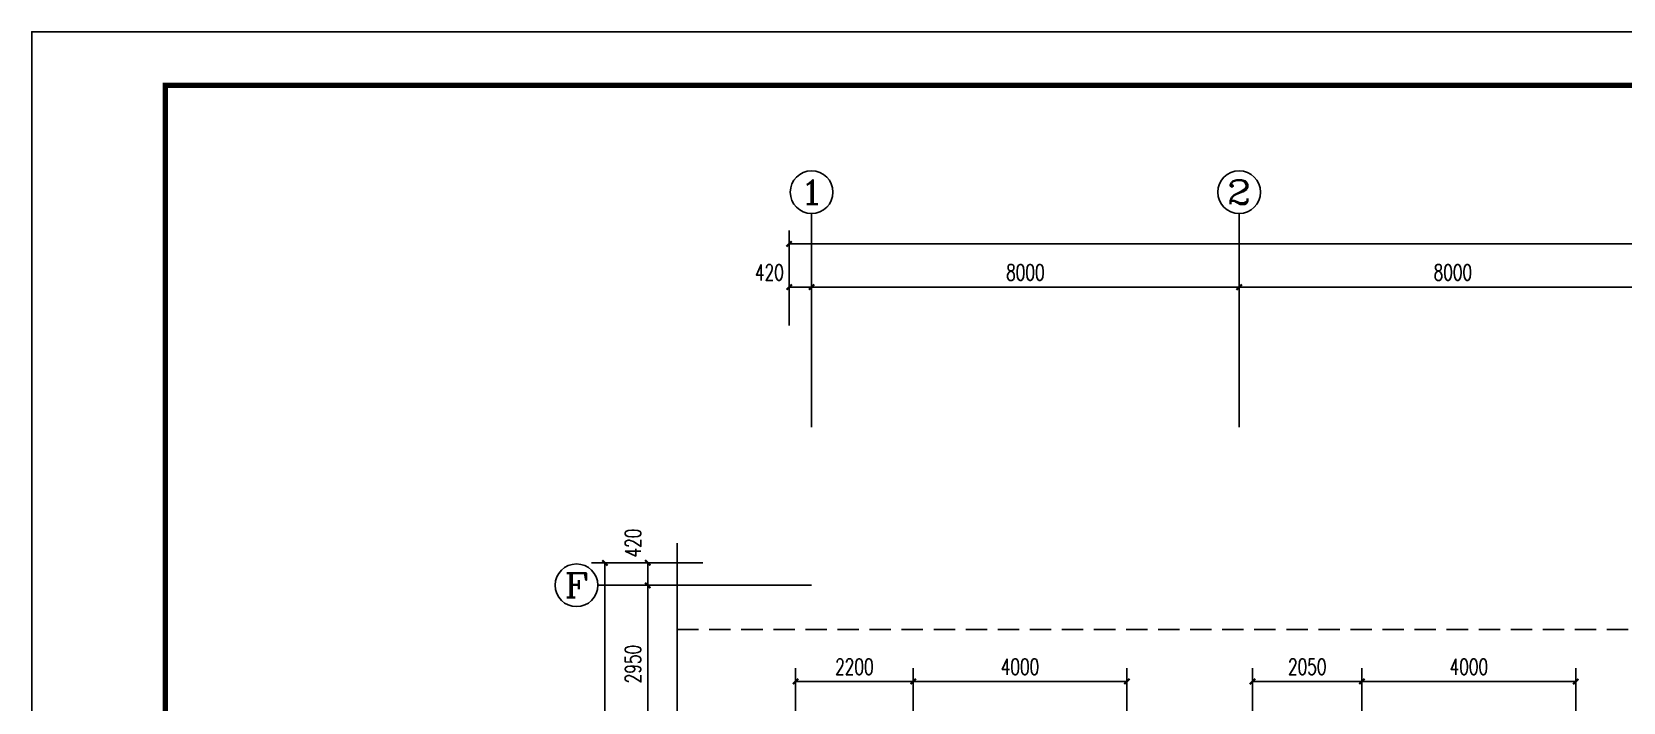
# Model space of a CAD drawing. Extents: x 1738143 to 1822243, y -608375 to -303375.
# Drawn here: x 1738143 to 1767924, y -500121 to -487575 of the extents above; entities that cross this region are included whole.
import ezdxf
from ezdxf.enums import TextEntityAlignment as Align

# ---------------------------------------------------------------- set-up
doc = ezdxf.new("R2010")
doc.units = 0
doc.header["$LTSCALE"] = 1000
doc.header["$MEASUREMENT"] = 0
doc.linetypes.add('_DASH', pattern=[0.6, 0.4, -0.2])
for name, color, linetype in [('AXIS', 3, 'Continuous'), ('AXIS_TEXT', 7, 'Continuous'), ('DIM_SYMB', 3, 'Continuous'), ('PUB_DIM', 3, 'Continuous'), ('TH_DIM', 3, 'Continuous'), ('TK', 4, 'Continuous')]:
    doc.layers.add(name, color=color, linetype=linetype)
doc.styles.add('_TCH_AXIS', font='COMPLEX', dxfattribs={"bigfont": 'GBCBIG'})
doc.styles.add('_TCH_DIM_T3', font='SIMPLEX', dxfattribs={"width": 0.705882, "bigfont": 'GBCBIG'})
doc.styles.add('COMPLEX', font='COMPLEX')
doc.styles.add('HZTXT1', font='romans.shx', dxfattribs={"width": 0.7, "bigfont": 'GBHZFS.SHX'})
doc.styles.get("Standard").update_dxf_attribs({"font": 'gbenor.shx', "bigfont": 'gbcbig.shx'})
doc.dimstyles.new('_TCH_ARCH&&100', dxfattribs={"dimtxt": 297.5, "dimasz": 100, "dimexe": 250, "dimexo": 300, "dimgap": 126.25, "dimtad": 1, "dimdec": 0, "dimzin": 0, "dimdsep": 46, "dimtxsty": '_TCH_DIM_T3', "dimblk": 'ARCHTICK', "dimcen": 0.09, "dimclrt": 7, "dimazin": 2, "dimtfac": 1, "dimtdec": 0, "dimtix": 1, "dimtmove": 2, "dimatfit": 3, "dimfxl": 30, "dimtolj": 1, "dimtzin": 0, "dimarcsym": 0})

# ---------------------------------------------------------------- blocks, each defined once
blk = doc.blocks.new('_ArchTick')
at = {"color": 0, "linetype": 'ByBlock', "const_width": 0.4}
blk.add_lwpolyline([(-0.5, -0.5), (0.5, 0.5)], dxfattribs=at)
blk = doc.blocks.new('*D35')
at = {"layer": 'Defpoints', "color": 0, "transparency": 16777216}
for p in [(-37568, 22926), (-36236, 22926), (-36236, 22506)]:
    blk.add_point(p, dxfattribs=at)
at = {"layer": 'PUB_DIM', "color": 0, "lineweight": -2, "transparency": 16777216}
for p, q in [((-36536, 22926), (-37818, 22926)), ((-37568, 22506), (-37568, 22926)), ((-36536, 22506), (-37818, 22506))]:
    blk.add_line(p, q, dxfattribs=at)
at = {"layer": 'PUB_DIM', "color": 0, "lineweight": -2, "transparency": 16777216, "xscale": 100, "yscale": 100, "zscale": 100}
for p, rotation in [((-37568, 22926), 90), ((-37568, 22506), 270)]:
    blk.add_blockref('_ArchTick', p, dxfattribs=dict(at, rotation=rotation))
at = {"layer": 'PUB_DIM', "color": 7, "transparency": 16777216, "insert": (-37843, 23296), "char_height": 297.5, "attachment_point": 5, "rotation": 90, "style": '_TCH_DIM_T3'}
blk.add_mtext('\\A1;420', dxfattribs=at)
blk = doc.blocks.new('*D36')
at = {"layer": 'Defpoints', "color": 0, "transparency": 16777216}
for p in [(-37568, 22506), (-36236, 22506), (-36236, 19556)]:
    blk.add_point(p, dxfattribs=at)
at = {"layer": 'PUB_DIM', "color": 0, "lineweight": -2, "transparency": 16777216}
for p, q in [((-36536, 22506), (-37818, 22506)), ((-37568, 19556), (-37568, 22506)), ((-36536, 19556), (-37818, 19556))]:
    blk.add_line(p, q, dxfattribs=at)
at = {"layer": 'PUB_DIM', "color": 0, "lineweight": -2, "transparency": 16777216, "xscale": 100, "yscale": 100, "zscale": 100}
for p, rotation in [((-37568, 22506), 90), ((-37568, 19556), 270)]:
    blk.add_blockref('_ArchTick', p, dxfattribs=dict(at, rotation=rotation))
at = {"layer": 'PUB_DIM', "color": 7, "transparency": 16777216, "insert": (-37843, 21031), "char_height": 297.5, "attachment_point": 5, "rotation": 90, "style": '_TCH_DIM_T3'}
blk.add_mtext('\\A1;2950', dxfattribs=at)
blk = doc.blocks.new('*D42')
at = {"layer": 'Defpoints', "color": 0, "transparency": 16777216}
for p in [(-38368, 22926), (-37177, 22926), (-37177, -7794)]:
    blk.add_point(p, dxfattribs=at)
at = {"layer": 'PUB_DIM', "color": 0, "lineweight": -2, "transparency": 16777216}
for p, q in [((-37477, 22926), (-38618, 22926)), ((-38368, -7794), (-38368, 22926)), ((-37477, -7794), (-38618, -7794))]:
    blk.add_line(p, q, dxfattribs=at)
at = {"layer": 'PUB_DIM', "color": 0, "lineweight": -2, "transparency": 16777216, "xscale": 100, "yscale": 100, "zscale": 100}
for p, rotation in [((-38368, 22926), 90), ((-38368, -7794), 270)]:
    blk.add_blockref('_ArchTick', p, dxfattribs=dict(at, rotation=rotation))
at = {"layer": 'PUB_DIM', "color": 7, "transparency": 16777216, "insert": (-38643, 7566), "char_height": 297.5, "attachment_point": 5, "rotation": 90, "style": '_TCH_DIM_T3'}
blk.add_mtext('\\A1;30720', dxfattribs=at)
blk = doc.blocks.new('*D53')
at = {"layer": 'Defpoints', "color": 0, "transparency": 16777216}
for p in [(-34501, 28087), (-34921, 27070), (-34501, 27070)]:
    blk.add_point(p, dxfattribs=at)
at = {"layer": 'PUB_DIM', "color": 0, "lineweight": -2, "transparency": 16777216}
for p, q in [((-34921, 27370), (-34921, 28337)), ((-34501, 27370), (-34501, 28337)), ((-34921, 28087), (-34501, 28087))]:
    blk.add_line(p, q, dxfattribs=at)
at = {"layer": 'PUB_DIM', "color": 0, "lineweight": -2, "transparency": 16777216, "xscale": 100, "yscale": 100, "zscale": 100, "rotation": 180}
blk.add_blockref('_ArchTick', (-34921, 28087), dxfattribs=at)
at = {"layer": 'PUB_DIM', "color": 0, "lineweight": -2, "transparency": 16777216, "xscale": 100, "yscale": 100, "zscale": 100}
blk.add_blockref('_ArchTick', (-34501, 28087), dxfattribs=at)
at = {"layer": 'PUB_DIM', "color": 7, "transparency": 16777216, "insert": (-35291, 28362), "char_height": 297.5, "attachment_point": 5, "style": '_TCH_DIM_T3'}
blk.add_mtext('\\A1;420', dxfattribs=at)
blk = doc.blocks.new('*D54')
at = {"layer": 'Defpoints', "color": 0, "transparency": 16777216}
for p in [(-26501, 28087), (-34501, 27070), (-26501, 27070)]:
    blk.add_point(p, dxfattribs=at)
at = {"layer": 'PUB_DIM', "color": 0, "lineweight": -2, "transparency": 16777216}
for p, q in [((-34501, 27370), (-34501, 28337)), ((-26501, 27370), (-26501, 28337)), ((-34501, 28087), (-26501, 28087))]:
    blk.add_line(p, q, dxfattribs=at)
at = {"layer": 'PUB_DIM', "color": 0, "lineweight": -2, "transparency": 16777216, "xscale": 100, "yscale": 100, "zscale": 100, "rotation": 180}
blk.add_blockref('_ArchTick', (-34501, 28087), dxfattribs=at)
at = {"layer": 'PUB_DIM', "color": 0, "lineweight": -2, "transparency": 16777216, "xscale": 100, "yscale": 100, "zscale": 100}
blk.add_blockref('_ArchTick', (-26501, 28087), dxfattribs=at)
at = {"layer": 'PUB_DIM', "color": 7, "transparency": 16777216, "insert": (-30501, 28362), "char_height": 297.5, "attachment_point": 5, "style": '_TCH_DIM_T3'}
blk.add_mtext('\\A1;8000', dxfattribs=at)
blk = doc.blocks.new('*D55')
at = {"layer": 'Defpoints', "color": 0, "transparency": 16777216}
for p in [(-18501, 28087), (-26501, 27070), (-18501, 27070)]:
    blk.add_point(p, dxfattribs=at)
at = {"layer": 'PUB_DIM', "color": 0, "lineweight": -2, "transparency": 16777216}
for p, q in [((-26501, 27370), (-26501, 28337)), ((-18501, 27370), (-18501, 28337)), ((-26501, 28087), (-18501, 28087))]:
    blk.add_line(p, q, dxfattribs=at)
at = {"layer": 'PUB_DIM', "color": 0, "lineweight": -2, "transparency": 16777216, "xscale": 100, "yscale": 100, "zscale": 100, "rotation": 180}
blk.add_blockref('_ArchTick', (-26501, 28087), dxfattribs=at)
at = {"layer": 'PUB_DIM', "color": 0, "lineweight": -2, "transparency": 16777216, "xscale": 100, "yscale": 100, "zscale": 100}
blk.add_blockref('_ArchTick', (-18501, 28087), dxfattribs=at)
at = {"layer": 'PUB_DIM', "color": 7, "transparency": 16777216, "insert": (-22501, 28362), "char_height": 297.5, "attachment_point": 5, "style": '_TCH_DIM_T3'}
blk.add_mtext('\\A1;8000', dxfattribs=at)
blk = doc.blocks.new('*D62')
at = {"layer": 'Defpoints', "color": 0, "transparency": 16777216}
for p in [(21919, 28894), (-34921, 27851), (21919, 27851)]:
    blk.add_point(p, dxfattribs=at)
at = {"layer": 'PUB_DIM', "color": 0, "lineweight": -2, "transparency": 16777216}
for p, q in [((-34921, 28151), (-34921, 29144)), ((-34921, 28894), (21919, 28894)), ((21919, 28151), (21919, 29144))]:
    blk.add_line(p, q, dxfattribs=at)
at = {"layer": 'PUB_DIM', "color": 0, "lineweight": -2, "transparency": 16777216, "xscale": 100, "yscale": 100, "zscale": 100, "rotation": 180}
blk.add_blockref('_ArchTick', (-34921, 28894), dxfattribs=at)
at = {"layer": 'PUB_DIM', "color": 0, "lineweight": -2, "transparency": 16777216, "xscale": 100, "yscale": 100, "zscale": 100}
blk.add_blockref('_ArchTick', (21919, 28894), dxfattribs=at)
at = {"layer": 'PUB_DIM', "color": 7, "transparency": 16777216, "insert": (-6501, 29169), "char_height": 297.5, "attachment_point": 5, "style": '_TCH_DIM_T3'}
blk.add_mtext('\\A1;56840', dxfattribs=at)
blk = doc.blocks.new('*D182')
at = {"layer": 'Defpoints', "color": 0, "transparency": 16777216}
for p in [(-37568, 22926), (-36236, 22926), (-36236, 22506)]:
    blk.add_point(p, dxfattribs=at)
at = {"layer": 'PUB_DIM', "color": 0, "lineweight": -2, "transparency": 16777216}
for p, q in [((-36536, 22926), (-37818, 22926)), ((-37568, 22506), (-37568, 22926)), ((-36536, 22506), (-37818, 22506))]:
    blk.add_line(p, q, dxfattribs=at)
at = {"layer": 'PUB_DIM', "color": 0, "lineweight": -2, "transparency": 16777216, "xscale": 100, "yscale": 100, "zscale": 100}
for p, rotation in [((-37568, 22926), 90), ((-37568, 22506), 270)]:
    blk.add_blockref('_ArchTick', p, dxfattribs=dict(at, rotation=rotation))
at = {"layer": 'PUB_DIM', "color": 7, "transparency": 16777216, "insert": (-37843, 23296), "char_height": 297.5, "attachment_point": 5, "rotation": 90, "style": '_TCH_DIM_T3'}
blk.add_mtext('\\A1;420', dxfattribs=at)
blk = doc.blocks.new('*D183')
at = {"layer": 'Defpoints', "color": 0, "transparency": 16777216}
for p in [(-37568, 22506), (-36236, 22506), (-36236, 19556)]:
    blk.add_point(p, dxfattribs=at)
at = {"layer": 'PUB_DIM', "color": 0, "lineweight": -2, "transparency": 16777216}
for p, q in [((-36536, 22506), (-37818, 22506)), ((-37568, 19556), (-37568, 22506)), ((-36536, 19556), (-37818, 19556))]:
    blk.add_line(p, q, dxfattribs=at)
at = {"layer": 'PUB_DIM', "color": 0, "lineweight": -2, "transparency": 16777216, "xscale": 100, "yscale": 100, "zscale": 100}
for p, rotation in [((-37568, 22506), 90), ((-37568, 19556), 270)]:
    blk.add_blockref('_ArchTick', p, dxfattribs=dict(at, rotation=rotation))
at = {"layer": 'PUB_DIM', "color": 7, "transparency": 16777216, "insert": (-37843, 21031), "char_height": 297.5, "attachment_point": 5, "rotation": 90, "style": '_TCH_DIM_T3'}
blk.add_mtext('\\A1;2950', dxfattribs=at)
blk = doc.blocks.new('*D189')
at = {"layer": 'Defpoints', "color": 0, "transparency": 16777216}
for p in [(-38368, 22926), (-37177, 22926), (-37177, -7794)]:
    blk.add_point(p, dxfattribs=at)
at = {"layer": 'PUB_DIM', "color": 0, "lineweight": -2, "transparency": 16777216}
for p, q in [((-37477, 22926), (-38618, 22926)), ((-38368, -7794), (-38368, 22926)), ((-37477, -7794), (-38618, -7794))]:
    blk.add_line(p, q, dxfattribs=at)
at = {"layer": 'PUB_DIM', "color": 0, "lineweight": -2, "transparency": 16777216, "xscale": 100, "yscale": 100, "zscale": 100}
for p, rotation in [((-38368, 22926), 90), ((-38368, -7794), 270)]:
    blk.add_blockref('_ArchTick', p, dxfattribs=dict(at, rotation=rotation))
at = {"layer": 'PUB_DIM', "color": 7, "transparency": 16777216, "insert": (-38643, 7566), "char_height": 297.5, "attachment_point": 5, "rotation": 90, "style": '_TCH_DIM_T3'}
blk.add_mtext('\\A1;30720', dxfattribs=at)
blk = doc.blocks.new('*D200')
at = {"layer": 'Defpoints', "color": 0, "transparency": 16777216}
for p in [(-34501, 28087), (-34921, 27070), (-34501, 27070)]:
    blk.add_point(p, dxfattribs=at)
at = {"layer": 'PUB_DIM', "color": 0, "lineweight": -2, "transparency": 16777216}
for p, q in [((-34921, 27370), (-34921, 28337)), ((-34501, 27370), (-34501, 28337)), ((-34921, 28087), (-34501, 28087))]:
    blk.add_line(p, q, dxfattribs=at)
at = {"layer": 'PUB_DIM', "color": 0, "lineweight": -2, "transparency": 16777216, "xscale": 100, "yscale": 100, "zscale": 100, "rotation": 180}
blk.add_blockref('_ArchTick', (-34921, 28087), dxfattribs=at)
at = {"layer": 'PUB_DIM', "color": 0, "lineweight": -2, "transparency": 16777216, "xscale": 100, "yscale": 100, "zscale": 100}
blk.add_blockref('_ArchTick', (-34501, 28087), dxfattribs=at)
at = {"layer": 'PUB_DIM', "color": 7, "transparency": 16777216, "insert": (-35291, 28362), "char_height": 297.5, "attachment_point": 5, "style": '_TCH_DIM_T3'}
blk.add_mtext('\\A1;420', dxfattribs=at)
blk = doc.blocks.new('*D201')
at = {"layer": 'Defpoints', "color": 0, "transparency": 16777216}
for p in [(-26501, 28087), (-34501, 27070), (-26501, 27070)]:
    blk.add_point(p, dxfattribs=at)
at = {"layer": 'PUB_DIM', "color": 0, "lineweight": -2, "transparency": 16777216}
for p, q in [((-34501, 27370), (-34501, 28337)), ((-26501, 27370), (-26501, 28337)), ((-34501, 28087), (-26501, 28087))]:
    blk.add_line(p, q, dxfattribs=at)
at = {"layer": 'PUB_DIM', "color": 0, "lineweight": -2, "transparency": 16777216, "xscale": 100, "yscale": 100, "zscale": 100, "rotation": 180}
blk.add_blockref('_ArchTick', (-34501, 28087), dxfattribs=at)
at = {"layer": 'PUB_DIM', "color": 0, "lineweight": -2, "transparency": 16777216, "xscale": 100, "yscale": 100, "zscale": 100}
blk.add_blockref('_ArchTick', (-26501, 28087), dxfattribs=at)
at = {"layer": 'PUB_DIM', "color": 7, "transparency": 16777216, "insert": (-30501, 28362), "char_height": 297.5, "attachment_point": 5, "style": '_TCH_DIM_T3'}
blk.add_mtext('\\A1;8000', dxfattribs=at)
blk = doc.blocks.new('*D202')
at = {"layer": 'Defpoints', "color": 0, "transparency": 16777216}
for p in [(-18501, 28087), (-26501, 27070), (-18501, 27070)]:
    blk.add_point(p, dxfattribs=at)
at = {"layer": 'PUB_DIM', "color": 0, "lineweight": -2, "transparency": 16777216}
for p, q in [((-26501, 27370), (-26501, 28337)), ((-18501, 27370), (-18501, 28337)), ((-26501, 28087), (-18501, 28087))]:
    blk.add_line(p, q, dxfattribs=at)
at = {"layer": 'PUB_DIM', "color": 0, "lineweight": -2, "transparency": 16777216, "xscale": 100, "yscale": 100, "zscale": 100, "rotation": 180}
blk.add_blockref('_ArchTick', (-26501, 28087), dxfattribs=at)
at = {"layer": 'PUB_DIM', "color": 0, "lineweight": -2, "transparency": 16777216, "xscale": 100, "yscale": 100, "zscale": 100}
blk.add_blockref('_ArchTick', (-18501, 28087), dxfattribs=at)
at = {"layer": 'PUB_DIM', "color": 7, "transparency": 16777216, "insert": (-22501, 28362), "char_height": 297.5, "attachment_point": 5, "style": '_TCH_DIM_T3'}
blk.add_mtext('\\A1;8000', dxfattribs=at)
blk = doc.blocks.new('*D209')
at = {"layer": 'Defpoints', "color": 0, "transparency": 16777216}
for p in [(21919, 28894), (-34921, 27851), (21919, 27851)]:
    blk.add_point(p, dxfattribs=at)
at = {"layer": 'PUB_DIM', "color": 0, "lineweight": -2, "transparency": 16777216}
for p, q in [((-34921, 28151), (-34921, 29144)), ((-34921, 28894), (21919, 28894)), ((21919, 28151), (21919, 29144))]:
    blk.add_line(p, q, dxfattribs=at)
at = {"layer": 'PUB_DIM', "color": 0, "lineweight": -2, "transparency": 16777216, "xscale": 100, "yscale": 100, "zscale": 100, "rotation": 180}
blk.add_blockref('_ArchTick', (-34921, 28894), dxfattribs=at)
at = {"layer": 'PUB_DIM', "color": 0, "lineweight": -2, "transparency": 16777216, "xscale": 100, "yscale": 100, "zscale": 100}
blk.add_blockref('_ArchTick', (21919, 28894), dxfattribs=at)
at = {"layer": 'PUB_DIM', "color": 7, "transparency": 16777216, "insert": (-6501, 29169), "char_height": 297.5, "attachment_point": 5, "style": '_TCH_DIM_T3'}
blk.add_mtext('\\A1;56840', dxfattribs=at)
blk = doc.blocks.new('*D329')
at = {"layer": 'Defpoints', "color": 0, "transparency": 16777216}
for p in [(-37568, 22926), (-36236, 22926), (-36236, 22506)]:
    blk.add_point(p, dxfattribs=at)
at = {"layer": 'PUB_DIM', "color": 0, "lineweight": -2, "transparency": 16777216}
for p, q in [((-36536, 22926), (-37818, 22926)), ((-37568, 22506), (-37568, 22926)), ((-36536, 22506), (-37818, 22506))]:
    blk.add_line(p, q, dxfattribs=at)
at = {"layer": 'PUB_DIM', "color": 0, "lineweight": -2, "transparency": 16777216, "xscale": 100, "yscale": 100, "zscale": 100}
for p, rotation in [((-37568, 22926), 90), ((-37568, 22506), 270)]:
    blk.add_blockref('_ArchTick', p, dxfattribs=dict(at, rotation=rotation))
at = {"layer": 'PUB_DIM', "color": 7, "transparency": 16777216, "insert": (-37843, 23296), "char_height": 297.5, "attachment_point": 5, "rotation": 90, "style": '_TCH_DIM_T3'}
blk.add_mtext('\\A1;420', dxfattribs=at)
blk = doc.blocks.new('*D330')
at = {"layer": 'Defpoints', "color": 0, "transparency": 16777216}
for p in [(-37568, 22506), (-36236, 22506), (-36236, 19556)]:
    blk.add_point(p, dxfattribs=at)
at = {"layer": 'PUB_DIM', "color": 0, "lineweight": -2, "transparency": 16777216}
for p, q in [((-36536, 22506), (-37818, 22506)), ((-37568, 19556), (-37568, 22506)), ((-36536, 19556), (-37818, 19556))]:
    blk.add_line(p, q, dxfattribs=at)
at = {"layer": 'PUB_DIM', "color": 0, "lineweight": -2, "transparency": 16777216, "xscale": 100, "yscale": 100, "zscale": 100}
for p, rotation in [((-37568, 22506), 90), ((-37568, 19556), 270)]:
    blk.add_blockref('_ArchTick', p, dxfattribs=dict(at, rotation=rotation))
at = {"layer": 'PUB_DIM', "color": 7, "transparency": 16777216, "insert": (-37843, 21031), "char_height": 297.5, "attachment_point": 5, "rotation": 90, "style": '_TCH_DIM_T3'}
blk.add_mtext('\\A1;2950', dxfattribs=at)
blk = doc.blocks.new('*D336')
at = {"layer": 'Defpoints', "color": 0, "transparency": 16777216}
for p in [(-38368, 22926), (-37177, 22926), (-37177, -7794)]:
    blk.add_point(p, dxfattribs=at)
at = {"layer": 'PUB_DIM', "color": 0, "lineweight": -2, "transparency": 16777216}
for p, q in [((-37477, 22926), (-38618, 22926)), ((-38368, -7794), (-38368, 22926)), ((-37477, -7794), (-38618, -7794))]:
    blk.add_line(p, q, dxfattribs=at)
at = {"layer": 'PUB_DIM', "color": 0, "lineweight": -2, "transparency": 16777216, "xscale": 100, "yscale": 100, "zscale": 100}
for p, rotation in [((-38368, 22926), 90), ((-38368, -7794), 270)]:
    blk.add_blockref('_ArchTick', p, dxfattribs=dict(at, rotation=rotation))
at = {"layer": 'PUB_DIM', "color": 7, "transparency": 16777216, "insert": (-38643, 7566), "char_height": 297.5, "attachment_point": 5, "rotation": 90, "style": '_TCH_DIM_T3'}
blk.add_mtext('\\A1;30720', dxfattribs=at)
blk = doc.blocks.new('*D347')
at = {"layer": 'Defpoints', "color": 0, "transparency": 16777216}
for p in [(-34501, 28087), (-34921, 27070), (-34501, 27070)]:
    blk.add_point(p, dxfattribs=at)
at = {"layer": 'PUB_DIM', "color": 0, "lineweight": -2, "transparency": 16777216}
for p, q in [((-34921, 27370), (-34921, 28337)), ((-34501, 27370), (-34501, 28337)), ((-34921, 28087), (-34501, 28087))]:
    blk.add_line(p, q, dxfattribs=at)
at = {"layer": 'PUB_DIM', "color": 0, "lineweight": -2, "transparency": 16777216, "xscale": 100, "yscale": 100, "zscale": 100, "rotation": 180}
blk.add_blockref('_ArchTick', (-34921, 28087), dxfattribs=at)
at = {"layer": 'PUB_DIM', "color": 0, "lineweight": -2, "transparency": 16777216, "xscale": 100, "yscale": 100, "zscale": 100}
blk.add_blockref('_ArchTick', (-34501, 28087), dxfattribs=at)
at = {"layer": 'PUB_DIM', "color": 7, "transparency": 16777216, "insert": (-35291, 28362), "char_height": 297.5, "attachment_point": 5, "style": '_TCH_DIM_T3'}
blk.add_mtext('\\A1;420', dxfattribs=at)
blk = doc.blocks.new('*D348')
at = {"layer": 'Defpoints', "color": 0, "transparency": 16777216}
for p in [(-26501, 28087), (-34501, 27070), (-26501, 27070)]:
    blk.add_point(p, dxfattribs=at)
at = {"layer": 'PUB_DIM', "color": 0, "lineweight": -2, "transparency": 16777216}
for p, q in [((-34501, 27370), (-34501, 28337)), ((-26501, 27370), (-26501, 28337)), ((-34501, 28087), (-26501, 28087))]:
    blk.add_line(p, q, dxfattribs=at)
at = {"layer": 'PUB_DIM', "color": 0, "lineweight": -2, "transparency": 16777216, "xscale": 100, "yscale": 100, "zscale": 100, "rotation": 180}
blk.add_blockref('_ArchTick', (-34501, 28087), dxfattribs=at)
at = {"layer": 'PUB_DIM', "color": 0, "lineweight": -2, "transparency": 16777216, "xscale": 100, "yscale": 100, "zscale": 100}
blk.add_blockref('_ArchTick', (-26501, 28087), dxfattribs=at)
at = {"layer": 'PUB_DIM', "color": 7, "transparency": 16777216, "insert": (-30501, 28362), "char_height": 297.5, "attachment_point": 5, "style": '_TCH_DIM_T3'}
blk.add_mtext('\\A1;8000', dxfattribs=at)
blk = doc.blocks.new('*D349')
at = {"layer": 'Defpoints', "color": 0, "transparency": 16777216}
for p in [(-18501, 28087), (-26501, 27070), (-18501, 27070)]:
    blk.add_point(p, dxfattribs=at)
at = {"layer": 'PUB_DIM', "color": 0, "lineweight": -2, "transparency": 16777216}
for p, q in [((-26501, 27370), (-26501, 28337)), ((-18501, 27370), (-18501, 28337)), ((-26501, 28087), (-18501, 28087))]:
    blk.add_line(p, q, dxfattribs=at)
at = {"layer": 'PUB_DIM', "color": 0, "lineweight": -2, "transparency": 16777216, "xscale": 100, "yscale": 100, "zscale": 100, "rotation": 180}
blk.add_blockref('_ArchTick', (-26501, 28087), dxfattribs=at)
at = {"layer": 'PUB_DIM', "color": 0, "lineweight": -2, "transparency": 16777216, "xscale": 100, "yscale": 100, "zscale": 100}
blk.add_blockref('_ArchTick', (-18501, 28087), dxfattribs=at)
at = {"layer": 'PUB_DIM', "color": 7, "transparency": 16777216, "insert": (-22501, 28362), "char_height": 297.5, "attachment_point": 5, "style": '_TCH_DIM_T3'}
blk.add_mtext('\\A1;8000', dxfattribs=at)
blk = doc.blocks.new('*D356')
at = {"layer": 'Defpoints', "color": 0, "transparency": 16777216}
for p in [(21919, 28894), (-34921, 27851), (21919, 27851)]:
    blk.add_point(p, dxfattribs=at)
at = {"layer": 'PUB_DIM', "color": 0, "lineweight": -2, "transparency": 16777216}
for p, q in [((-34921, 28151), (-34921, 29144)), ((-34921, 28894), (21919, 28894)), ((21919, 28151), (21919, 29144))]:
    blk.add_line(p, q, dxfattribs=at)
at = {"layer": 'PUB_DIM', "color": 0, "lineweight": -2, "transparency": 16777216, "xscale": 100, "yscale": 100, "zscale": 100, "rotation": 180}
blk.add_blockref('_ArchTick', (-34921, 28894), dxfattribs=at)
at = {"layer": 'PUB_DIM', "color": 0, "lineweight": -2, "transparency": 16777216, "xscale": 100, "yscale": 100, "zscale": 100}
blk.add_blockref('_ArchTick', (21919, 28894), dxfattribs=at)
at = {"layer": 'PUB_DIM', "color": 7, "transparency": 16777216, "insert": (-6501, 29169), "char_height": 297.5, "attachment_point": 5, "style": '_TCH_DIM_T3'}
blk.add_mtext('\\A1;56840', dxfattribs=at)
blk = doc.blocks.new('*D563')
at = {"layer": 'Defpoints', "color": 0, "transparency": 16777216}
for p in [(-37568, 22926), (-36236, 22926), (-36236, 22506)]:
    blk.add_point(p, dxfattribs=at)
at = {"layer": 'PUB_DIM', "color": 0, "lineweight": -2, "transparency": 16777216}
for p, q in [((-36536, 22926), (-37818, 22926)), ((-37568, 22506), (-37568, 22926)), ((-36536, 22506), (-37818, 22506))]:
    blk.add_line(p, q, dxfattribs=at)
at = {"layer": 'PUB_DIM', "color": 0, "lineweight": -2, "transparency": 16777216, "xscale": 100, "yscale": 100, "zscale": 100}
for p, rotation in [((-37568, 22926), 90), ((-37568, 22506), 270)]:
    blk.add_blockref('_ArchTick', p, dxfattribs=dict(at, rotation=rotation))
at = {"layer": 'PUB_DIM', "color": 7, "transparency": 16777216, "insert": (-37843, 23296), "char_height": 297.5, "attachment_point": 5, "rotation": 90, "style": '_TCH_DIM_T3'}
blk.add_mtext('\\A1;420', dxfattribs=at)
blk = doc.blocks.new('*D564')
at = {"layer": 'Defpoints', "color": 0, "transparency": 16777216}
for p in [(-37568, 22506), (-36236, 22506), (-36236, 19556)]:
    blk.add_point(p, dxfattribs=at)
at = {"layer": 'PUB_DIM', "color": 0, "lineweight": -2, "transparency": 16777216}
for p, q in [((-36536, 22506), (-37818, 22506)), ((-37568, 19556), (-37568, 22506)), ((-36536, 19556), (-37818, 19556))]:
    blk.add_line(p, q, dxfattribs=at)
at = {"layer": 'PUB_DIM', "color": 0, "lineweight": -2, "transparency": 16777216, "xscale": 100, "yscale": 100, "zscale": 100}
for p, rotation in [((-37568, 22506), 90), ((-37568, 19556), 270)]:
    blk.add_blockref('_ArchTick', p, dxfattribs=dict(at, rotation=rotation))
at = {"layer": 'PUB_DIM', "color": 7, "transparency": 16777216, "insert": (-37843, 21031), "char_height": 297.5, "attachment_point": 5, "rotation": 90, "style": '_TCH_DIM_T3'}
blk.add_mtext('\\A1;2950', dxfattribs=at)
blk = doc.blocks.new('*D570')
at = {"layer": 'Defpoints', "color": 0, "transparency": 16777216}
for p in [(-38368, 22926), (-37177, 22926), (-37177, -7794)]:
    blk.add_point(p, dxfattribs=at)
at = {"layer": 'PUB_DIM', "color": 0, "lineweight": -2, "transparency": 16777216}
for p, q in [((-37477, 22926), (-38618, 22926)), ((-38368, -7794), (-38368, 22926)), ((-37477, -7794), (-38618, -7794))]:
    blk.add_line(p, q, dxfattribs=at)
at = {"layer": 'PUB_DIM', "color": 0, "lineweight": -2, "transparency": 16777216, "xscale": 100, "yscale": 100, "zscale": 100}
for p, rotation in [((-38368, 22926), 90), ((-38368, -7794), 270)]:
    blk.add_blockref('_ArchTick', p, dxfattribs=dict(at, rotation=rotation))
at = {"layer": 'PUB_DIM', "color": 7, "transparency": 16777216, "insert": (-38643, 7566), "char_height": 297.5, "attachment_point": 5, "rotation": 90, "style": '_TCH_DIM_T3'}
blk.add_mtext('\\A1;30720', dxfattribs=at)
blk = doc.blocks.new('*D581')
at = {"layer": 'Defpoints', "color": 0, "transparency": 16777216}
for p in [(-34501, 28087), (-34921, 27070), (-34501, 27070)]:
    blk.add_point(p, dxfattribs=at)
at = {"layer": 'PUB_DIM', "color": 0, "lineweight": -2, "transparency": 16777216}
for p, q in [((-34921, 27370), (-34921, 28337)), ((-34501, 27370), (-34501, 28337)), ((-34921, 28087), (-34501, 28087))]:
    blk.add_line(p, q, dxfattribs=at)
at = {"layer": 'PUB_DIM', "color": 0, "lineweight": -2, "transparency": 16777216, "xscale": 100, "yscale": 100, "zscale": 100, "rotation": 180}
blk.add_blockref('_ArchTick', (-34921, 28087), dxfattribs=at)
at = {"layer": 'PUB_DIM', "color": 0, "lineweight": -2, "transparency": 16777216, "xscale": 100, "yscale": 100, "zscale": 100}
blk.add_blockref('_ArchTick', (-34501, 28087), dxfattribs=at)
at = {"layer": 'PUB_DIM', "color": 7, "transparency": 16777216, "insert": (-35291, 28362), "char_height": 297.5, "attachment_point": 5, "style": '_TCH_DIM_T3'}
blk.add_mtext('\\A1;420', dxfattribs=at)
blk = doc.blocks.new('*D582')
at = {"layer": 'Defpoints', "color": 0, "transparency": 16777216}
for p in [(-26501, 28087), (-34501, 27070), (-26501, 27070)]:
    blk.add_point(p, dxfattribs=at)
at = {"layer": 'PUB_DIM', "color": 0, "lineweight": -2, "transparency": 16777216}
for p, q in [((-34501, 27370), (-34501, 28337)), ((-26501, 27370), (-26501, 28337)), ((-34501, 28087), (-26501, 28087))]:
    blk.add_line(p, q, dxfattribs=at)
at = {"layer": 'PUB_DIM', "color": 0, "lineweight": -2, "transparency": 16777216, "xscale": 100, "yscale": 100, "zscale": 100, "rotation": 180}
blk.add_blockref('_ArchTick', (-34501, 28087), dxfattribs=at)
at = {"layer": 'PUB_DIM', "color": 0, "lineweight": -2, "transparency": 16777216, "xscale": 100, "yscale": 100, "zscale": 100}
blk.add_blockref('_ArchTick', (-26501, 28087), dxfattribs=at)
at = {"layer": 'PUB_DIM', "color": 7, "transparency": 16777216, "insert": (-30501, 28362), "char_height": 297.5, "attachment_point": 5, "style": '_TCH_DIM_T3'}
blk.add_mtext('\\A1;8000', dxfattribs=at)
blk = doc.blocks.new('*D583')
at = {"layer": 'Defpoints', "color": 0, "transparency": 16777216}
for p in [(-18501, 28087), (-26501, 27070), (-18501, 27070)]:
    blk.add_point(p, dxfattribs=at)
at = {"layer": 'PUB_DIM', "color": 0, "lineweight": -2, "transparency": 16777216}
for p, q in [((-26501, 27370), (-26501, 28337)), ((-18501, 27370), (-18501, 28337)), ((-26501, 28087), (-18501, 28087))]:
    blk.add_line(p, q, dxfattribs=at)
at = {"layer": 'PUB_DIM', "color": 0, "lineweight": -2, "transparency": 16777216, "xscale": 100, "yscale": 100, "zscale": 100, "rotation": 180}
blk.add_blockref('_ArchTick', (-26501, 28087), dxfattribs=at)
at = {"layer": 'PUB_DIM', "color": 0, "lineweight": -2, "transparency": 16777216, "xscale": 100, "yscale": 100, "zscale": 100}
blk.add_blockref('_ArchTick', (-18501, 28087), dxfattribs=at)
at = {"layer": 'PUB_DIM', "color": 7, "transparency": 16777216, "insert": (-22501, 28362), "char_height": 297.5, "attachment_point": 5, "style": '_TCH_DIM_T3'}
blk.add_mtext('\\A1;8000', dxfattribs=at)
blk = doc.blocks.new('*D590')
at = {"layer": 'Defpoints', "color": 0, "transparency": 16777216}
for p in [(21919, 28894), (-34921, 27851), (21919, 27851)]:
    blk.add_point(p, dxfattribs=at)
at = {"layer": 'PUB_DIM', "color": 0, "lineweight": -2, "transparency": 16777216}
for p, q in [((-34921, 28151), (-34921, 29144)), ((-34921, 28894), (21919, 28894)), ((21919, 28151), (21919, 29144))]:
    blk.add_line(p, q, dxfattribs=at)
at = {"layer": 'PUB_DIM', "color": 0, "lineweight": -2, "transparency": 16777216, "xscale": 100, "yscale": 100, "zscale": 100, "rotation": 180}
blk.add_blockref('_ArchTick', (-34921, 28894), dxfattribs=at)
at = {"layer": 'PUB_DIM', "color": 0, "lineweight": -2, "transparency": 16777216, "xscale": 100, "yscale": 100, "zscale": 100}
blk.add_blockref('_ArchTick', (21919, 28894), dxfattribs=at)
at = {"layer": 'PUB_DIM', "color": 7, "transparency": 16777216, "insert": (-6501, 29169), "char_height": 297.5, "attachment_point": 5, "style": '_TCH_DIM_T3'}
blk.add_mtext('\\A1;56840', dxfattribs=at)
blk = doc.blocks.new('_AXISO')
blk.add_circle((0, 0), 0.5)
at = {"layer": 'AXIS_TEXT', "style": 'COMPLEX', "width": 1.041667}
blk.add_attdef('A', text='', height=0.56, dxfattribs=at).set_placement((-0.25, -0.28), (0.25, -0.28), align=Align.FIT)
blk = doc.blocks.new('*D723')
at = {"layer": 'Defpoints', "color": 0, "transparency": 16777216}
for p in [(1767036, -499733), (1763036, -501759), (1767036, -501759)]:
    blk.add_point(p, dxfattribs=at)
at = {"layer": 'TH_DIM', "color": 0, "lineweight": -2, "transparency": 16777216}
for p, q in [((1763036, -501459), (1763036, -499483)), ((1767036, -501459), (1767036, -499483)), ((1763036, -499733), (1767036, -499733))]:
    blk.add_line(p, q, dxfattribs=at)
at = {"layer": 'TH_DIM', "color": 0, "lineweight": -2, "transparency": 16777216, "xscale": 100, "yscale": 100, "zscale": 100, "rotation": 180}
blk.add_blockref('_ArchTick', (1763036, -499733), dxfattribs=at)
at = {"layer": 'TH_DIM', "color": 0, "lineweight": -2, "transparency": 16777216, "xscale": 100, "yscale": 100, "zscale": 100}
blk.add_blockref('_ArchTick', (1767036, -499733), dxfattribs=at)
at = {"layer": 'TH_DIM', "color": 7, "transparency": 16777216, "insert": (1765036, -499458), "char_height": 297.5, "attachment_point": 5, "style": '_TCH_DIM_T3'}
blk.add_mtext('\\A1;4000', dxfattribs=at)
blk = doc.blocks.new('*D724')
at = {"layer": 'Defpoints', "color": 0, "transparency": 16777216}
for p in [(1763036, -499733), (1760986, -501759), (1763036, -501759)]:
    blk.add_point(p, dxfattribs=at)
at = {"layer": 'TH_DIM', "color": 0, "lineweight": -2, "transparency": 16777216}
for p, q in [((1760986, -501459), (1760986, -499483)), ((1763036, -501459), (1763036, -499483)), ((1760986, -499733), (1763036, -499733))]:
    blk.add_line(p, q, dxfattribs=at)
at = {"layer": 'TH_DIM', "color": 0, "lineweight": -2, "transparency": 16777216, "xscale": 100, "yscale": 100, "zscale": 100, "rotation": 180}
blk.add_blockref('_ArchTick', (1760986, -499733), dxfattribs=at)
at = {"layer": 'TH_DIM', "color": 0, "lineweight": -2, "transparency": 16777216, "xscale": 100, "yscale": 100, "zscale": 100}
blk.add_blockref('_ArchTick', (1763036, -499733), dxfattribs=at)
at = {"layer": 'TH_DIM', "color": 7, "transparency": 16777216, "insert": (1762011, -499458), "char_height": 297.5, "attachment_point": 5, "style": '_TCH_DIM_T3'}
blk.add_mtext('\\A1;2050', dxfattribs=at)
blk = doc.blocks.new('*D725')
at = {"layer": 'Defpoints', "color": 0, "transparency": 16777216}
for p in [(1754636, -499733), (1752436, -501759), (1754636, -501759)]:
    blk.add_point(p, dxfattribs=at)
at = {"layer": 'TH_DIM', "color": 0, "lineweight": -2, "transparency": 16777216}
for p, q in [((1752436, -501459), (1752436, -499483)), ((1754636, -501459), (1754636, -499483)), ((1752436, -499733), (1754636, -499733))]:
    blk.add_line(p, q, dxfattribs=at)
at = {"layer": 'TH_DIM', "color": 0, "lineweight": -2, "transparency": 16777216, "xscale": 100, "yscale": 100, "zscale": 100, "rotation": 180}
blk.add_blockref('_ArchTick', (1752436, -499733), dxfattribs=at)
at = {"layer": 'TH_DIM', "color": 0, "lineweight": -2, "transparency": 16777216, "xscale": 100, "yscale": 100, "zscale": 100}
blk.add_blockref('_ArchTick', (1754636, -499733), dxfattribs=at)
at = {"layer": 'TH_DIM', "color": 7, "transparency": 16777216, "insert": (1753536, -499458), "char_height": 297.5, "attachment_point": 5, "style": '_TCH_DIM_T3'}
blk.add_mtext('\\A1;2200', dxfattribs=at)
blk = doc.blocks.new('*D726')
at = {"layer": 'Defpoints', "color": 0, "transparency": 16777216}
for p in [(1758636, -499733), (1754636, -501759), (1758636, -501759)]:
    blk.add_point(p, dxfattribs=at)
at = {"layer": 'TH_DIM', "color": 0, "lineweight": -2, "transparency": 16777216}
for p, q in [((1754636, -501459), (1754636, -499483)), ((1758636, -501459), (1758636, -499483)), ((1754636, -499733), (1758636, -499733))]:
    blk.add_line(p, q, dxfattribs=at)
at = {"layer": 'TH_DIM', "color": 0, "lineweight": -2, "transparency": 16777216, "xscale": 100, "yscale": 100, "zscale": 100, "rotation": 180}
blk.add_blockref('_ArchTick', (1754636, -499733), dxfattribs=at)
at = {"layer": 'TH_DIM', "color": 0, "lineweight": -2, "transparency": 16777216, "xscale": 100, "yscale": 100, "zscale": 100}
blk.add_blockref('_ArchTick', (1758636, -499733), dxfattribs=at)
at = {"layer": 'TH_DIM', "color": 7, "transparency": 16777216, "insert": (1756636, -499458), "char_height": 297.5, "attachment_point": 5, "style": '_TCH_DIM_T3'}
blk.add_mtext('\\A1;4000', dxfattribs=at)
blk = doc.blocks.new('*U633')
at = {"color": 3}
blk.add_lwpolyline([(-84100, 0), (0, 0), (0, 59400), (-84100, 59400)], close=True, dxfattribs=at)
at = {"color": 3, "const_width": 100}
blk.add_lwpolyline([(-81600, 1000), (-1000, 1000), (-1000, 58400), (-81600, 58400)], close=True, dxfattribs=at)
at = {"layer": 'TK', "color": 4, "style": 'HZTXT1'}
for tag, height, width, p in [('项目负责1', 400, 0.6, (-4500, 19196)), ('项目负责2', 400, 0.6, (-4500, 18296)), ('专责', 400, 0.6, (-4500, 17396)), ('审定', 400, 0.6, (-4500, 16496)), ('审核', 400, 0.6, (-4500, 15596)), ('校对', 400, 0.6, (-4500, 14696)), ('设计', 400, 0.6, (-4500, 13796)), ('绘图', 400, 0.6, (-4500, 12896)), ('建设单位', 450, 0.6, (-4500, 11050)), ('工号', 400, 0.5, (-5501, 3507)), ('版次', 400, 0.7, (-2138, 3498)), ('阶段', 400, 0.7, (-2138, 2498)), ('比例', 400, 0.7, (-5491, 1513)), ('日期', 400, 0.7, (-2138, 1498))]:
    blk.add_attdef(tag, text='', height=height, dxfattribs=dict(at, width=width)).set_placement(p, align=Align.MIDDLE)
at = {"layer": 'TK', "color": 1, "lineweight": -3, "style": 'HZTXT1', "width": 0.6}
blk.add_attdef('工程名称', text='', height=450, dxfattribs=at).set_placement((-4500, 9050), align=Align.MIDDLE)
at = {"layer": 'TK', "color": 4, "lineweight": -3, "style": 'HZTXT1', "width": 0.6}
blk.add_attdef('子项名称', text='', height=450, dxfattribs=at).set_placement((-4500, 7050), align=Align.MIDDLE)
at = {"layer": 'TK', "color": 1, "lineweight": -3, "width": 0.6, "flags": 104}
blk.add_attdef('图名', text='', height=400, dxfattribs=at).set_placement((-4558, 4958), align=Align.MIDDLE_CENTER)
at = {"layer": 'TK', "color": 1, "style": 'HZTXT1', "width": 0.7}
blk.add_attdef('图号', text='', height=400, dxfattribs=at).set_placement((-5491, 2513), align=Align.MIDDLE)
blk = doc.blocks.new('A$C67117B41')
at = {"color": 4, "linetype": '_DASH'}
blk.add_lwpolyline([(-37016.9, 21676.2), (-37016.9, 21676.2), (-18920.9, 21676.2)], dxfattribs=at)
at = {"layer": 'AXIS'}
for p, q in [((-34500.9, 25463.5), (-34500.9, 29463.5)), ((-26500.9, 25463.5), (-26500.9, 29463.5)), ((-34500.9, 22506.2), (-38500.9, 22506.2))]:
    blk.add_line(p, q, dxfattribs=at)
at = {"layer": 'DIM_SYMB'}
blk.add_lwpolyline([(-37016.9, 23293), (-37016.9, 6537.4), (-36806.9, 6461), (-37226.9, 6386.9), (-37016.9, 6312.4), (-37016.9, -10443.2)], dxfattribs=at)
at = {"layer": 'AXIS'}
ref = blk.add_blockref('_AXISO', (-34500.9, 29863.5), dxfattribs=dict(at, xscale=800, yscale=800, zscale=800))
ref.add_attrib('A', '1', dxfattribs={"layer": 'AXIS_TEXT', "height": 452.5, "style": '_TCH_AXIS', "width": 2.333333}).set_placement((-34727.1, 29637.3), (-34274.6, 29637.3), align=Align.FIT)
ref = blk.add_blockref('_AXISO', (-26500.9, 29863.5), dxfattribs=dict(at, xscale=800, yscale=800, zscale=800))
ref.add_attrib('A', '2', dxfattribs={"layer": 'AXIS_TEXT', "height": 452.5, "style": '_TCH_AXIS', "width": 1.5}).set_placement((-26727.1, 29637.3), (-26274.6, 29637.3), align=Align.FIT)
ref = blk.add_blockref('_AXISO', (-38900.9, 22506.2), dxfattribs=dict(at, xscale=800, yscale=800, zscale=800))
ref.add_attrib('A', 'F', dxfattribs={"layer": 'AXIS_TEXT', "height": 452.5, "style": '_TCH_AXIS', "width": 1.3125}).set_placement((-39127.1, 22280), (-38674.6, 22280), align=Align.FIT)
at = {"layer": 'PUB_DIM'}
for p1, p2, distance, picture, middle in [((-34920.9, 27851), (21919.1, 27851), 1042.6, '*D62', (-6500.9, 29168.6)), ((-34920.9, 27851), (21919.1, 27851), 1042.6, '*D209', (-6500.9, 29168.6)), ((-34920.9, 27851), (21919.1, 27851), 1042.6, '*D356', (-6500.9, 29168.6)), ((-34920.9, 27851), (21919.1, 27851), 1042.6, '*D590', (-6500.9, 29168.6)), ((-34500.9, 27069.7), (-26500.9, 27069.7), 1017, '*D54', (-30500.9, 28361.7)), ((-34500.9, 27069.7), (-26500.9, 27069.7), 1017, '*D201', (-30500.9, 28361.7)), ((-34500.9, 27069.7), (-26500.9, 27069.7), 1017, '*D348', (-30500.9, 28361.7)), ((-34500.9, 27069.7), (-26500.9, 27069.7), 1017, '*D582', (-30500.9, 28361.7)), ((-26500.9, 27069.7), (-18500.9, 27069.7), 1017, '*D55', (-22500.9, 28361.7)), ((-26500.9, 27069.7), (-18500.9, 27069.7), 1017, '*D202', (-22500.9, 28361.7)), ((-26500.9, 27069.7), (-18500.9, 27069.7), 1017, '*D349', (-22500.9, 28361.7)), ((-26500.9, 27069.7), (-18500.9, 27069.7), 1017, '*D583', (-22500.9, 28361.7)), ((-37177.2, -7793.8), (-37177.2, 22926.2), 1190.9, '*D42', (-38643.1, 7566.2)), ((-37177.2, -7793.8), (-37177.2, 22926.2), 1190.9, '*D189', (-38643.1, 7566.2)), ((-37177.2, -7793.8), (-37177.2, 22926.2), 1190.9, '*D336', (-38643.1, 7566.2)), ((-37177.2, -7793.8), (-37177.2, 22926.2), 1190.9, '*D570', (-38643.1, 7566.2)), ((-36236.1, 19556.2), (-36236.1, 22506.2), 1332.2, '*D36', (-37843.3, 21031.2)), ((-36236.1, 19556.2), (-36236.1, 22506.2), 1332.2, '*D183', (-37843.3, 21031.2)), ((-36236.1, 19556.2), (-36236.1, 22506.2), 1332.2, '*D330', (-37843.3, 21031.2)), ((-36236.1, 19556.2), (-36236.1, 22506.2), 1332.2, '*D564', (-37843.3, 21031.2))]:
    dim = blk.add_aligned_dim(p1=p1, p2=p2, distance=distance, dimstyle='_TCH_ARCH&&100', dxfattribs=at)
    dim.commit()
    dim.dimension.update_dxf_attribs({"geometry": picture, "text_midpoint": middle})
for base, p1, p2, angle, picture, middle in [((-34500.9, 28086.7), (-34920.9, 27069.7), (-34500.9, 27069.7), 0, '*D53', (-35290.9, 28361.7)), ((-34500.9, 28086.7), (-34920.9, 27069.7), (-34500.9, 27069.7), 0, '*D200', (-35290.9, 28361.7)), ((-34500.9, 28086.7), (-34920.9, 27069.7), (-34500.9, 27069.7), 0, '*D347', (-35290.9, 28361.7)), ((-34500.9, 28086.7), (-34920.9, 27069.7), (-34500.9, 27069.7), 0, '*D581', (-35290.9, 28361.7)), ((-37568.3, 22926.2), (-36236.1, 22506.2), (-36236.1, 22926.2), 90, '*D35', (-37843.3, 23296.2)), ((-37568.3, 22926.2), (-36236.1, 22506.2), (-36236.1, 22926.2), 90, '*D182', (-37843.3, 23296.2)), ((-37568.3, 22926.2), (-36236.1, 22506.2), (-36236.1, 22926.2), 90, '*D329', (-37843.3, 23296.2)), ((-37568.3, 22926.2), (-36236.1, 22506.2), (-36236.1, 22926.2), 90, '*D563', (-37843.3, 23296.2))]:
    dim = blk.add_linear_dim(base=base, p1=p1, p2=p2, angle=angle, dimstyle='_TCH_ARCH&&100', dxfattribs=at)
    dim.commit()
    dim.dimension.update_dxf_attribs({"geometry": picture, "text_midpoint": middle, "dimtype": 129})

msp = doc.modelspace()

# ---------------------------------------------------------------- block references
for name, p in [('*U633', (1822242.9, -546974.9)), ('A$C67117B41', (1787237.1, -520439.4))]:
    msp.add_blockref(name, p)

# ---------------------------------------------------------------- dimensions: what is measured, and where the dimension line sits
at = {"layer": 'TH_DIM'}
for p1, p2, picture, middle in [((1752436.2, -501759.2), (1754636.2, -501759.2), '*D725', (1753536.2, -499458)), ((1754636.2, -501759.2), (1758636.2, -501759.2), '*D726', (1756636.2, -499458)), ((1760986.2, -501759.2), (1763036.2, -501759.2), '*D724', (1762011.2, -499458)), ((1763036.2, -501759.2), (1767036.2, -501759.2), '*D723', (1765036.2, -499458))]:
    dim = msp.add_aligned_dim(p1=p1, p2=p2, distance=2026.3, dimstyle='_TCH_ARCH&&100', dxfattribs=at)
    dim.commit()
    dim.dimension.update_dxf_attribs({"geometry": picture, "text_midpoint": middle})

doc.saveas('drawing.dxf')
